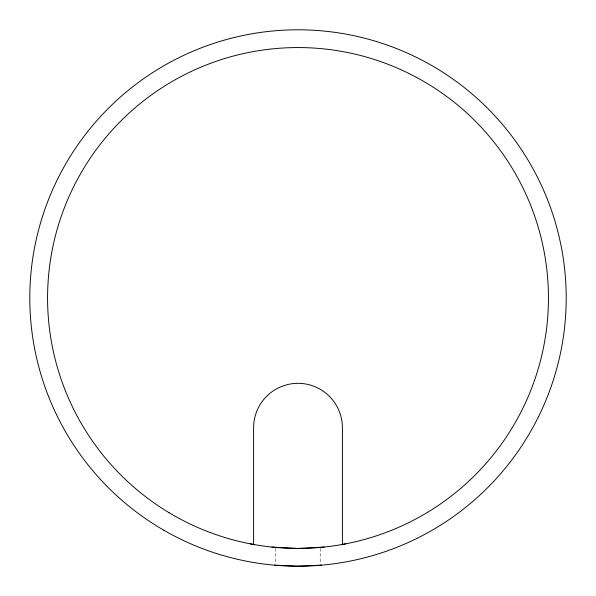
<?xml version="1.0" encoding="UTF-8"?>
<svg xmlns="http://www.w3.org/2000/svg" width="596" height="596" viewBox="0 0 596 596"><rect width="100%" height="100%" fill="white"/><g stroke="black" fill="none" stroke-linecap="round" stroke-linejoin="round"><path stroke-width="0.45" stroke-dasharray="2.98 2.23" d="M320.201 548.342L320.201 565.269M275.799 548.342L275.799 564.382"/><path stroke-width="0.89" d="M341.486 544.632L345.784 543.835M324.179 547.068L298 548.439L271.821 547.068M321.378 565.179L298 566.2L274.622 565.179M250.216 543.835L254.514 544.632M342.402 544.461L342.402 427.734A44.402 44.402 0 0 0 298 383.332A44.402 44.402 0 0 0 253.598 427.734L253.598 544.461M163.9 530.269A268.2 268.2 0 0 0 566.2 298A268.2 268.2 0 0 0 163.9 65.731A268.2 268.2 0 0 0 163.9 530.269M169.018 512.664A250.439 250.439 0 0 0 548.402 302.373A250.439 250.439 0 0 0 176.587 78.963A250.439 250.439 0 0 0 169.018 512.664"/></g></svg>
